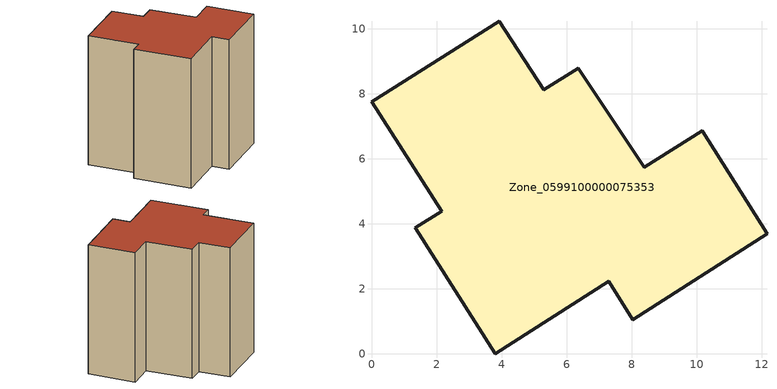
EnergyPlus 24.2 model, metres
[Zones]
Zone_0599100000075353
 floor ground (C_G): 2.16,4.38 0,7.76 3.93,10.23 5.3,8.13 6.36,8.79 8.39,5.74 10.18,6.86 12.17,3.69 8.04,1.05 7.3,2.23 3.81,0 1.35,3.87 z0
 wall outside (C_F): 8.39,5.74 6.36,8.79 5.3,8.13 3.93,10.23 0,7.76 2.16,4.38 1.35,3.87 3.81,0 7.3,2.23 8.04,1.05 12.17,3.69 10.18,6.86 8.39,5.74 z0:10.56
 roof outside (C_R): 12.17,3.69 10.18,6.86 8.39,5.74 6.36,8.79 5.3,8.13 3.93,10.23 0,7.76 2.16,4.38 1.35,3.87 3.81,0 7.3,2.23 8.04,1.05 z10.56
[BUILDING]
Pand.0599100000075353: North Axis=0; Terrain=City; Loads Convergence Tolerance Value=0.04; Temperature Convergence Tolerance Value=0.4; Solar Distribution=FullExterior; Maximum Number of Warmup Days=25; Minimum Number of Warmup Days=1
[Site:Location]
Rotterdam.The.Hague.AP_ZH_NLD Design_Conditions: Latitude=51.96; Longitude=4.45; Time Zone=1; Elevation=-4.5
[SITE:GROUNDTEMPERATURE:BUILDINGSURFACE]
18, 18, 18, 18, 18, 18, 18, 18, 18, 18, 18, 18
[MATERIAL] Thermal Absorptance=0.9; Solar Absorptance=0.7; Visible Absorptance=0.7
Name | Roughness | Thickness | Conductivity | Density | Specific Heat
G.TC.1946 | MediumSmooth | 0.15 | 1 | 540 | 1210
F.TC.1946 | Rough | 0.3 | 0.857143 | 1920 | 840
R.TC.1946 | MediumRough | 0.2 | 0.909091 | 1500 | 1000
[CONSTRUCTION]
C_G: G.TC.1946
C_F: F.TC.1946
C_R: R.TC.1946
[ZONE]
Zone_0599100000075353: Type=1; Multiplier=1; Ceiling Height=Autocalculate; Volume=Autocalculate; Floor Area=autocalculate; Part of Total Floor Area=Yes
[ZONEINFILTRATION:DESIGNFLOWRATE]
Infil_Zone_0599100000075353: Zone or ZoneList or Space or SpaceList=Zone_0599100000075353; Schedule=AlwaysOn; Design Flow Rate Calculation Method=Flow/Area; Flow Rate per Floor Area=0.003; Constant Term Coefficient=1; Temperature Term Coefficient=0; Velocity Term Coefficient=0; Velocity Squared Term Coefficient=0
[HVACTEMPLATE:ZONE:IDEALLOADSAIRSYSTEM]
Zone_0599100000075353: Maximum Heating Supply Air Temperature=50; Minimum Cooling Supply Air Temperature=13; Maximum Heating Supply Air Humidity Ratio=0.0156; Minimum Cooling Supply Air Humidity Ratio=0.0077; Heating Limit=NoLimit; Cooling Limit=NoLimit; Dehumidification Control Type=ConstantSensibleHeatRatio; Cooling Sensible Heat Ratio=0.7; Dehumidification Setpoint=60; Humidification Control Type=None; Humidification Setpoint=30; Outdoor Air Method=None; Outdoor Air Flow Rate per Person=0.00944; Outdoor Air Flow Rate per Zone Floor Area=0; Outdoor Air Flow Rate per Zone=0; Demand Controlled Ventilation Type=None; Outdoor Air Economizer Type=NoEconomizer; Heat Recovery Type=None; Sensible Heat Recovery Effectiveness=0.7; Latent Heat Recovery Effectiveness=0.65
[ZONECONTROL:THERMOSTAT]
ThermostatControl_Zone_0599100000075353: Zone or ZoneList=Zone_0599100000075353; Control Type Schedule=DualSetpointControlType; Control 1=Thermostat_Zone_0599100000075353; Temperature Difference Between Cutout And Setpoint=0
[THERMOSTATSETPOINT:DUALSETPOINT]
Thermostat_Zone_0599100000075353: Heating Setpoint Temperature Schedule=HeatingSetpoint_Zone_0599100000075353; Cooling Setpoint Temperature Schedule=CoolingSetpoint_Zone_0599100000075353
[SCHEDULE:COMPACT]
HeatingSetpoint_Zone_0599100000075353: Through: 12/31, For: AllDays, Until: 24:00, 21
CoolingSetpoint_Zone_0599100000075353: Through: 12/31, For: AllDays, Until: 24:00, 24
DualSetpointControlType: Through: 12/31, For: AllDays, Until: 24:00, 4
AlwaysOn: Through: 12/31, For: AllDays, Until: 24:00, 1
